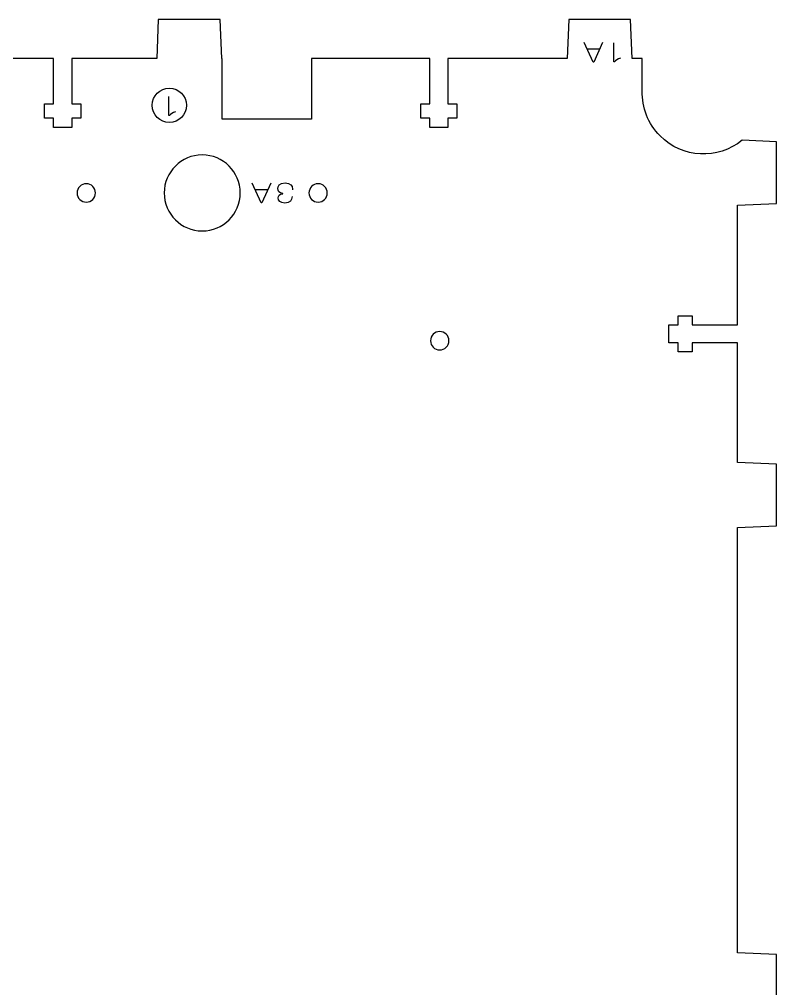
# Model space of a CAD drawing. Header units: millimetres. Extents: x 28 to 1172, y 29 to 868.
# Drawn here: x 306.6 to 400.7, y 617.3 to 737.6 of the extents above; entities that cross this region are included whole.
import ezdxf

# ---------------------------------------------------------------- set-up
doc = ezdxf.new("R2010")
doc.units = ezdxf.units.MM
doc.layers.add('Layer_1', color=7, linetype='CONTINUOUS', true_color=0xffffff)

msp = doc.modelspace()

# ---------------------------------------------------------------- linework, layer by layer
at = {"layer": 'Layer_1', "color": 1, "true_color": 0xff0000}
for points in [[(384, 728.69), (384, 732.74), (382.75, 732.74), (382.55, 737.61), (374.87, 737.61), (374.67, 732.74), (359.85, 732.74), (359.85, 727.13), (360.97, 727.13), (360.97, 725.37), (359.85, 725.37), (359.85, 724.21), (357.61, 724.21), (357.61, 725.37), (356.49, 725.37), (356.49, 727.13), (357.61, 727.13), (357.61, 732.74), (342.94, 732.74), (342.94, 725.23), (331.82, 725.23), (331.82, 732.74), (331.77, 732.74), (331.57, 737.61), (323.9, 737.61), (323.7, 732.74), (313.14, 732.74), (313.14, 727.13), (314.26, 727.13), (314.26, 725.37), (313.14, 725.37), (313.14, 724.21), (310.9, 724.21), (310.9, 725.37), (309.78, 725.37), (309.78, 727.13), (310.9, 727.13), (310.9, 732.74), (289.32, 732.74)], [(400.69, 613.87), (400.69, 621.55), (395.82, 621.75), (395.82, 674.54), (400.69, 674.74), (400.69, 682.42), (395.82, 682.62), (395.82, 697.46), (390.2, 697.46), (390.2, 696.35), (388.44, 696.35), (388.44, 697.46), (387.29, 697.46), (387.29, 699.71), (388.44, 699.71), (388.44, 700.83), (390.2, 700.83), (390.2, 699.71), (395.82, 699.71), (395.82, 714.55), (400.69, 714.75), (400.69, 722.43), (396.39, 722.6)], [(313.81, 716.07), (313.81, 716.07)], [(324.63, 716.07), (324.63, 716.07)], [(342.61, 716.07), (342.61, 716.07)], [(357.71, 697.72), (357.71, 697.72)]]:
    msp.add_lwpolyline(points, dxfattribs=at)
at = {"layer": 'Layer_1', "color": 5, "true_color": 0x0000ff}
for points in [[(379.08, 734.74), (377.97, 732.32), (377.89, 732.32), (376.78, 734.74)], [(377.14, 733.94), (378.72, 733.94)], [(380.55, 732.34), (380.46, 732.34), (380.46, 734.72)], [(325.28, 725.68), (325.19, 725.68), (325.19, 728.06)], [(323.15, 726.95), (323.15, 726.95)], [(337.88, 717.27), (336.77, 714.86), (336.68, 714.86), (335.57, 717.27)], [(335.93, 716.48), (337.51, 716.48)], [(339.35, 715.98), (339.35, 715.99)]]:
    msp.add_lwpolyline(points, dxfattribs=at)
for points in [[(381.3, 732.79), (380.94, 732.7), (380.69, 732.51), (380.55, 732.34)], [(323.15, 726.95), (323.15, 728.12), (324.1, 729.08), (325.27, 729.08)], [(325.27, 729.08), (326.44, 729.08), (327.4, 728.12), (327.4, 726.95)], [(325.27, 724.83), (324.1, 724.83), (323.15, 725.78), (323.15, 726.95)], [(327.4, 726.95), (327.4, 725.78), (326.44, 724.83), (325.27, 724.83)], [(326.03, 726.13), (325.66, 726.04), (325.42, 725.85), (325.28, 725.68)], [(338.74, 716.62), (338.74, 716.89), (338.91, 717.31), (339.66, 717.31)], [(339.66, 717.31), (340.28, 717.31), (340.58, 717), (340.58, 716.53)], [(339.35, 715.99), (338.89, 716.04), (338.74, 716.31), (338.74, 716.62)], [(338.79, 715.45), (338.79, 715.68), (338.93, 715.94), (339.35, 715.98)], [(340.58, 716.53), (340.58, 716.51), (340.57, 716.48), (340.57, 716.45)], [(339.61, 714.82), (339.04, 714.82), (338.79, 715.08), (338.79, 715.45)], [(340.51, 715.62), (340.49, 715.13), (340.28, 714.82), (339.61, 714.82)]]:
    msp.add_open_spline(points, degree=3, dxfattribs=at)
at = {"layer": 'Layer_1', "color": 1, "true_color": 0xff0000}
for points in [[(386.22, 723.14), (384.69, 724.67), (383.96, 726.69), (384, 728.69)], [(396.39, 722.6), (393.4, 720.18), (389, 720.36), (386.22, 723.14)], [(329.35, 720.79), (326.75, 720.79), (324.63, 718.67), (324.63, 716.07)], [(334.07, 716.07), (334.07, 718.67), (331.96, 720.79), (329.35, 720.79)], [(314.95, 717.21), (314.32, 717.21), (313.81, 716.7), (313.81, 716.07)], [(316.09, 716.07), (316.09, 716.7), (315.58, 717.21), (314.95, 717.21)], [(343.75, 717.21), (343.12, 717.21), (342.61, 716.7), (342.61, 716.07)], [(344.89, 716.07), (344.89, 716.7), (344.38, 717.21), (343.75, 717.21)], [(313.81, 716.07), (313.81, 715.44), (314.32, 714.93), (314.95, 714.93)], [(314.95, 714.93), (315.58, 714.93), (316.09, 715.44), (316.09, 716.07)], [(324.63, 716.07), (324.63, 713.46), (326.75, 711.35), (329.35, 711.35)], [(329.35, 711.35), (331.96, 711.35), (334.07, 713.46), (334.07, 716.07)], [(342.61, 716.07), (342.61, 715.44), (343.12, 714.93), (343.75, 714.93)], [(343.75, 714.93), (344.38, 714.93), (344.89, 715.44), (344.89, 716.07)], [(358.85, 698.86), (358.22, 698.86), (357.71, 698.35), (357.71, 697.72)], [(359.99, 697.72), (359.99, 698.35), (359.48, 698.86), (358.85, 698.86)], [(357.71, 697.72), (357.71, 697.09), (358.22, 696.58), (358.85, 696.58)], [(358.85, 696.58), (359.48, 696.58), (359.99, 697.09), (359.99, 697.72)]]:
    msp.add_open_spline(points, degree=3, dxfattribs=at)

doc.saveas('drawing.dxf')
